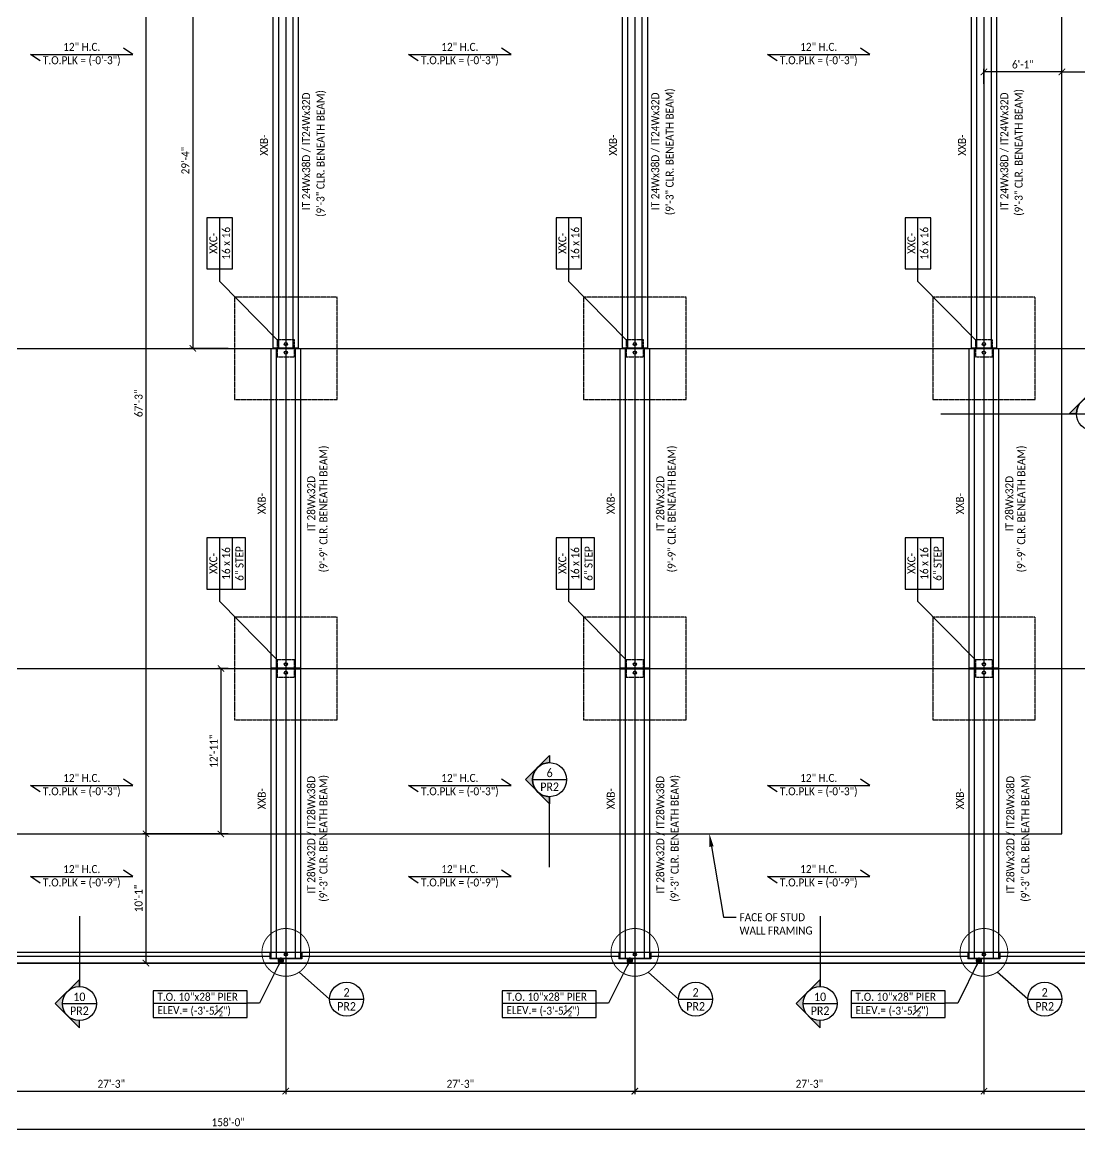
# Model space of a CAD drawing. Header units: inches. Extents: x -4800 to 29350, y 0 to 14051.
# Drawn here: x 2269 to 3260, y 3879 to 4935 of the extents above; entities that cross this region are included whole.
import ezdxf
from ezdxf import colors
from ezdxf.entities.mleader import LeaderData, LeaderLine
from ezdxf.enums import TextEntityAlignment as Align
from ezdxf.math import Vec2, Vec3

# ---------------------------------------------------------------- set-up
doc = ezdxf.new("R2010")
doc.units = ezdxf.units.IN
doc.header["$LTSCALE"] = 0.5
doc.header["$MEASUREMENT"] = 0
for name, pattern in [('CENTER2', [1.125, 0.75, -0.125, 0.125, -0.125]), ('HIDDEN', [0.375, 0.25, -0.125]), ('HIDDEN2', [0.1875, 0.125, -0.0625])]:
    doc.linetypes.add(name, pattern=pattern)
for name, color, linetype in [('PC BM - BEAM CONT.', 1, 'Continuous'), ('PC BM - DETAIL SECION', 1, 'Continuous'), ('PC BM - GROUT TUBE', 11, 'Continuous'), ('PC BM - TAG', 3, 'Continuous'), ('PC COL - COIL ROD', 11, 'Continuous'), ('PC COL - COL HIDDEN', 40, 'HIDDEN2'), ('PC COL - TAG', 3, 'Continuous'), ('PC PLK - 10 in CONT.', 30, 'Continuous'), ('PC PLK - DETAIL SECION', 1, 'Continuous'), ('PC PLK - DIRECTION NOTE', 3, 'Continuous'), ('SHT - CIP WALL', 1, 'Continuous'), ('SHT - DIMENSION ALL', 3, 'Continuous'), ('SHT - FOOTING', 8, 'HIDDEN'), ('SHT - GRID LINE', 8, 'CENTER2'), ('SHT - TAG FOOTING', 3, 'Continuous'), ('TITLE - TEXT', 3, 'Continuous')]:
    doc.layers.add(name, color=color, linetype=linetype)
doc.layers.get('0').freeze()
doc.styles.add('CMC-NARROW', font='calibril.ttf', dxfattribs={"width": 0.9})
doc.dimstyles.new('CMC-NARROW', dxfattribs={"dimscale": 96, "dimtxt": 0.078125, "dimasz": 0.0625, "dimexe": 0.03125, "dimexo": 0.0625, "dimgap": 0.03125, "dimtad": 1, "dimdec": 4, "dimzin": 3, "dimdsep": 46, "dimlunit": 4, "dimtxsty": 'CMC-NARROW', "dimblk": 'ARCHTICK', "dimcen": 0, "dimclrd": 256, "dimclre": 256, "dimclrt": 256, "dimazin": 1, "dimtfac": 0.75, "dimtdec": 4, "dimtofl": 0, "dimtmove": 1, "dimatfit": 0, "dimfxl": 1, "dimtfillclr": 256, "dimfrac": 1, "dimtzin": 0, "dimlwd": -1, "dimlwe": -1, "dimarcsym": 0})

# ---------------------------------------------------------------- blocks, each defined once
blk = doc.blocks.new('_ArchTick')
at = {"color": 0, "linetype": 'ByBlock', "const_width": 0.15}
blk.add_lwpolyline([(-0.5, -0.5), (0.5, 0.5)], dxfattribs=at)
blk = doc.blocks.new('*D278')
at = {"layer": 'Defpoints', "color": 0, "transparency": 16777216}
for p in [(1514, 4054), (3410, 4054), (1514, 3898)]:
    blk.add_point(p, dxfattribs=at)
at = {"layer": 'SHT - DIMENSION ALL', "transparency": 16777216}
for p, q in [((1514, 4048), (1514, 3895)), ((3410, 4048), (3410, 3895)), ((3410, 3898), (1514, 3898))]:
    blk.add_line(p, q, dxfattribs=at)
at = {"layer": 'SHT - DIMENSION ALL', "transparency": 16777216, "xscale": 6, "yscale": 6, "zscale": 6, "rotation": 180}
blk.add_blockref('_ArchTick', (1514, 3898), dxfattribs=at)
at = {"layer": 'SHT - DIMENSION ALL', "transparency": 16777216, "xscale": 6, "yscale": 6, "zscale": 6}
blk.add_blockref('_ArchTick', (3410, 3898), dxfattribs=at)
at = {"layer": 'SHT - DIMENSION ALL', "transparency": 16777216, "insert": (2462, 3904.8), "char_height": 7.5, "attachment_point": 5, "style": 'CMC-NARROW'}
blk.add_mtext('158\'-0"', dxfattribs=at)
blk = doc.blocks.new('*D301')
at = {"layer": 'Defpoints', "color": 0, "transparency": 16777216}
for p in [(2189, 3946), (2516, 3946), (2516, 3934)]:
    blk.add_point(p, dxfattribs=at)
at = {"layer": 'SHT - DIMENSION ALL', "transparency": 16777216}
for p, q in [((2189, 3940), (2189, 3931)), ((2516, 3940), (2516, 3931)), ((2189, 3934), (2516, 3934))]:
    blk.add_line(p, q, dxfattribs=at)
at = {"layer": 'SHT - DIMENSION ALL', "transparency": 16777216, "xscale": 6, "yscale": 6, "zscale": 6, "rotation": 180}
blk.add_blockref('_ArchTick', (2189, 3934), dxfattribs=at)
at = {"layer": 'SHT - DIMENSION ALL', "transparency": 16777216, "xscale": 6, "yscale": 6, "zscale": 6}
blk.add_blockref('_ArchTick', (2516, 3934), dxfattribs=at)
at = {"layer": 'SHT - DIMENSION ALL', "transparency": 16777216, "insert": (2352.5, 3940.8), "char_height": 7.5, "attachment_point": 5, "style": 'CMC-NARROW'}
blk.add_mtext('27\'-3"', dxfattribs=at)
blk = doc.blocks.new('*D302')
at = {"layer": 'Defpoints', "color": 0, "transparency": 16777216}
for p in [(2516, 3946), (2843, 3946), (2843, 3934)]:
    blk.add_point(p, dxfattribs=at)
at = {"layer": 'SHT - DIMENSION ALL', "transparency": 16777216}
for p, q in [((2516, 3940), (2516, 3931)), ((2843, 3940), (2843, 3931)), ((2516, 3934), (2843, 3934))]:
    blk.add_line(p, q, dxfattribs=at)
at = {"layer": 'SHT - DIMENSION ALL', "transparency": 16777216, "xscale": 6, "yscale": 6, "zscale": 6, "rotation": 180}
blk.add_blockref('_ArchTick', (2516, 3934), dxfattribs=at)
at = {"layer": 'SHT - DIMENSION ALL', "transparency": 16777216, "xscale": 6, "yscale": 6, "zscale": 6}
blk.add_blockref('_ArchTick', (2843, 3934), dxfattribs=at)
at = {"layer": 'SHT - DIMENSION ALL', "transparency": 16777216, "insert": (2679.5, 3940.8), "char_height": 7.5, "attachment_point": 5, "style": 'CMC-NARROW'}
blk.add_mtext('27\'-3"', dxfattribs=at)
blk = doc.blocks.new('*D303')
at = {"layer": 'Defpoints', "color": 0, "transparency": 16777216}
for p in [(2843, 3946), (3170, 3946), (3170, 3934)]:
    blk.add_point(p, dxfattribs=at)
at = {"layer": 'SHT - DIMENSION ALL', "transparency": 16777216}
for p, q in [((2843, 3940), (2843, 3931)), ((3170, 3940), (3170, 3931)), ((2843, 3934), (3170, 3934))]:
    blk.add_line(p, q, dxfattribs=at)
at = {"layer": 'SHT - DIMENSION ALL', "transparency": 16777216, "xscale": 6, "yscale": 6, "zscale": 6, "rotation": 180}
blk.add_blockref('_ArchTick', (2843, 3934), dxfattribs=at)
at = {"layer": 'SHT - DIMENSION ALL', "transparency": 16777216, "xscale": 6, "yscale": 6, "zscale": 6}
blk.add_blockref('_ArchTick', (3170, 3934), dxfattribs=at)
at = {"layer": 'SHT - DIMENSION ALL', "transparency": 16777216, "insert": (3006.5, 3940.8), "char_height": 7.5, "attachment_point": 5, "style": 'CMC-NARROW'}
blk.add_mtext('27\'-3"', dxfattribs=at)
blk = doc.blocks.new('*D304')
at = {"layer": 'Defpoints', "color": 0, "transparency": 16777216}
for p in [(3410, 4054), (3170, 3946), (3410, 3934)]:
    blk.add_point(p, dxfattribs=at)
at = {"layer": 'SHT - DIMENSION ALL', "transparency": 16777216}
for p, q in [((3410, 4048), (3410, 3931)), ((3170, 3940), (3170, 3931)), ((3170, 3934), (3410, 3934))]:
    blk.add_line(p, q, dxfattribs=at)
at = {"layer": 'SHT - DIMENSION ALL', "transparency": 16777216, "xscale": 6, "yscale": 6, "zscale": 6, "rotation": 180}
blk.add_blockref('_ArchTick', (3170, 3934), dxfattribs=at)
at = {"layer": 'SHT - DIMENSION ALL', "transparency": 16777216, "xscale": 6, "yscale": 6, "zscale": 6}
blk.add_blockref('_ArchTick', (3410, 3934), dxfattribs=at)
at = {"layer": 'SHT - DIMENSION ALL', "transparency": 16777216, "insert": (3290, 3940.8), "char_height": 7.5, "attachment_point": 5, "style": 'CMC-NARROW'}
blk.add_mtext('20\'-0"', dxfattribs=at)
blk = doc.blocks.new('*D308')
at = {"layer": 'Defpoints', "color": 0, "transparency": 16777216}
for p in [(3410, 4889.1), (3243, 4871.8), (3410, 4871.8)]:
    blk.add_point(p, dxfattribs=at)
at = {"layer": 'PC PLK - 10 in CONT.', "transparency": 16777216}
for p, q in [((3243, 4877.8), (3243, 4892.1)), ((3410, 4877.8), (3410, 4892.1)), ((3243, 4889.1), (3410, 4889.1))]:
    blk.add_line(p, q, dxfattribs=at)
at = {"layer": 'PC PLK - 10 in CONT.', "transparency": 16777216, "xscale": 6, "yscale": 6, "zscale": 6, "rotation": 180}
blk.add_blockref('_ArchTick', (3243, 4889.1), dxfattribs=at)
at = {"layer": 'PC PLK - 10 in CONT.', "transparency": 16777216, "xscale": 6, "yscale": 6, "zscale": 6}
blk.add_blockref('_ArchTick', (3410, 4889.1), dxfattribs=at)
at = {"layer": 'PC PLK - 10 in CONT.', "transparency": 16777216, "insert": (3326.5, 4896), "char_height": 7.5, "attachment_point": 5, "style": 'CMC-NARROW'}
blk.add_mtext('13\'-11"', dxfattribs=at)
blk = doc.blocks.new('*D309')
at = {"layer": 'Defpoints', "color": 0, "transparency": 16777216}
for p in [(3170, 4889.1), (3170, 4871.8), (3243, 4871.8)]:
    blk.add_point(p, dxfattribs=at)
at = {"layer": 'PC PLK - 10 in CONT.', "transparency": 16777216}
for p, q in [((3170, 4877.8), (3170, 4892.1)), ((3243, 4877.8), (3243, 4892.1)), ((3243, 4889.1), (3170, 4889.1))]:
    blk.add_line(p, q, dxfattribs=at)
at = {"layer": 'PC PLK - 10 in CONT.', "transparency": 16777216, "xscale": 6, "yscale": 6, "zscale": 6, "rotation": 180}
blk.add_blockref('_ArchTick', (3170, 4889.1), dxfattribs=at)
at = {"layer": 'PC PLK - 10 in CONT.', "transparency": 16777216, "xscale": 6, "yscale": 6, "zscale": 6}
blk.add_blockref('_ArchTick', (3243, 4889.1), dxfattribs=at)
at = {"layer": 'PC PLK - 10 in CONT.', "transparency": 16777216, "insert": (3206.5, 4896), "char_height": 7.5, "attachment_point": 5, "style": 'CMC-NARROW'}
blk.add_mtext('6\'-1"', dxfattribs=at)
blk = doc.blocks.new('*D312')
at = {"layer": 'Defpoints', "color": 0, "transparency": 16777216}
for p in [(2468, 4982), (2385, 4175), (2459.9, 4175)]:
    blk.add_point(p, dxfattribs=at)
at = {"layer": 'PC PLK - 10 in CONT.', "transparency": 16777216}
for p, q in [((2462, 4982), (2382, 4982)), ((2385, 4982), (2385, 4175)), ((2453.9, 4175), (2382, 4175))]:
    blk.add_line(p, q, dxfattribs=at)
at = {"layer": 'PC PLK - 10 in CONT.', "transparency": 16777216, "xscale": 6, "yscale": 6, "zscale": 6}
for p, rotation in [((2385, 4982), 90), ((2385, 4175), 270)]:
    blk.add_blockref('_ArchTick', p, dxfattribs=dict(at, rotation=rotation))
at = {"layer": 'PC PLK - 10 in CONT.', "transparency": 16777216, "insert": (2378.1, 4578.5), "char_height": 7.5, "attachment_point": 5, "rotation": 90, "style": 'CMC-NARROW'}
blk.add_mtext('67\'-3"', dxfattribs=at)
blk = doc.blocks.new('*D313')
at = {"layer": 'Defpoints', "color": 0, "transparency": 16777216}
for p in [(2459.9, 4175), (2385, 4054), (2458.9, 4054)]:
    blk.add_point(p, dxfattribs=at)
at = {"layer": 'PC PLK - 10 in CONT.', "transparency": 16777216}
for p, q in [((2453.9, 4175), (2382, 4175)), ((2385, 4175), (2385, 4054)), ((2452.9, 4054), (2382, 4054))]:
    blk.add_line(p, q, dxfattribs=at)
at = {"layer": 'PC PLK - 10 in CONT.', "transparency": 16777216, "xscale": 6, "yscale": 6, "zscale": 6}
for p, rotation in [((2385, 4175), 90), ((2385, 4054), 270)]:
    blk.add_blockref('_ArchTick', p, dxfattribs=dict(at, rotation=rotation))
at = {"layer": 'PC PLK - 10 in CONT.', "transparency": 16777216, "insert": (2378.1, 4114.5), "char_height": 7.5, "attachment_point": 5, "rotation": 90, "style": 'CMC-NARROW'}
blk.add_mtext('10\'-1"', dxfattribs=at)
blk = doc.blocks.new('*D314')
at = {"layer": 'Defpoints', "color": 0, "transparency": 16777216}
for p in [(2468, 4330), (2455.2, 4175), (2468, 4175)]:
    blk.add_point(p, dxfattribs=at)
at = {"layer": 'PC PLK - 10 in CONT.', "transparency": 16777216}
for p, q in [((2462, 4330), (2452.2, 4330)), ((2455.2, 4330), (2455.2, 4175)), ((2462, 4175), (2452.2, 4175))]:
    blk.add_line(p, q, dxfattribs=at)
at = {"layer": 'PC PLK - 10 in CONT.', "transparency": 16777216, "xscale": 6, "yscale": 6, "zscale": 6}
for p, rotation in [((2455.2, 4330), 90), ((2455.2, 4175), 270)]:
    blk.add_blockref('_ArchTick', p, dxfattribs=dict(at, rotation=rotation))
at = {"layer": 'PC PLK - 10 in CONT.', "transparency": 16777216, "insert": (2448.4, 4252.5), "char_height": 7.5, "attachment_point": 5, "rotation": 90, "style": 'CMC-NARROW'}
blk.add_mtext('12\'-11"', dxfattribs=at)
blk = doc.blocks.new('*D318')
at = {"layer": 'Defpoints', "color": 0, "transparency": 16777216}
for p in [(2468, 4982), (2428.8, 4630), (2468, 4630)]:
    blk.add_point(p, dxfattribs=at)
at = {"layer": 'PC PLK - 10 in CONT.', "transparency": 16777216}
for p, q in [((2462, 4982), (2425.8, 4982)), ((2428.8, 4982), (2428.8, 4630)), ((2462, 4630), (2425.8, 4630))]:
    blk.add_line(p, q, dxfattribs=at)
at = {"layer": 'PC PLK - 10 in CONT.', "transparency": 16777216, "xscale": 6, "yscale": 6, "zscale": 6}
for p, rotation in [((2428.8, 4982), 90), ((2428.8, 4630), 270)]:
    blk.add_blockref('_ArchTick', p, dxfattribs=dict(at, rotation=rotation))
at = {"layer": 'PC PLK - 10 in CONT.', "transparency": 16777216, "insert": (2421.9, 4806), "char_height": 7.5, "attachment_point": 5, "rotation": 90, "style": 'CMC-NARROW'}
blk.add_mtext('29\'-4"', dxfattribs=at)
blk = doc.blocks.new('_Integral')
at = {"color": 0, "linetype": 'ByBlock', "lineweight": -2}
for centre, start, end in [((0.445, -0.091), 102, 168), ((-0.445, 0.091), 282, 348)]:
    blk.add_arc(centre, 0.454, start, end, dxfattribs=at)
blk = doc.blocks.new('*U459')
at = {"linetype": 'HIDDEN2', "const_width": 0.00938}
blk.add_lwpolyline([(0, 0.233, 1), (0, -0.233, 1)], format="xyb", close=True, dxfattribs=at)
blk.add_lwpolyline([(0.427, -0.457), (0.129, -0.194)])
at = {"linetype": 'Continuous'}
blk.add_lwpolyline([(0.427, -0.457), (0.759, -0.457)], dxfattribs=at)
blk.add_circle((0.593, -0.457), 0.166)
at = {"layer": 'Defpoints'}
blk.add_point((0, 0), dxfattribs=at)
at = {"style": 'CMC-NARROW', "width": 0.9}
blk.add_attdef('REF-DET', text='', height=0.083, dxfattribs=at).set_placement((0.593, -0.457), align=Align.BOTTOM_CENTER)
for tag, p in [('NOTE1', (0.843, -0.457)), ('NOTE2', (0.843, -0.604))]:
    blk.add_attdef(tag, text='', height=0.083, dxfattribs=at).set_placement(p, align=Align.BOTTOM_LEFT)
blk.add_attdef('REF-SHT', text='', height=0.083, dxfattribs=at).set_placement((0.593, -0.485), align=Align.TOP_CENTER)
blk = doc.blocks.new('*U490')
h = blk.add_hatch(color=256)
edge = h.paths.add_edge_path()
edge.add_line((-0.166, 0), (-0.235, 0))
edge.add_line((-0.235, 0), (0, 0.235))
edge.add_line((0, 0.235), (0.235, 0))
edge.add_line((0.235, 0), (0.166, 0))
edge.add_arc((0, 0), 0.166, 720, 900)
blk.add_lwpolyline([(-0.166, 0), (-0.235, 0), (0, 0.235), (0.235, 0), (0.166, 0, 1)], format="xyb", close=True)
at = {"linetype": 'Continuous'}
for points in [[(-1.488, 0), (-0.166, 0)], [(-0.166, 0), (0.166, 0)]]:
    blk.add_lwpolyline(points, dxfattribs=at)
blk.add_circle((0, 0), 0.166)
at = {"style": 'CMC-NARROW', "width": 0.9}
blk.add_attdef('REF-DET', text='', height=0.083, dxfattribs=at).set_placement((0, 0), align=Align.BOTTOM_CENTER)
for tag, p in [('NOTE1', (0.321, 0)), ('NOTE2', (0.321, -0.147))]:
    blk.add_attdef(tag, text='', height=0.083, dxfattribs=at).set_placement(p, align=Align.BOTTOM_LEFT)
blk.add_attdef('REF-SHT', text='', height=0.083, dxfattribs=at).set_placement((0, -0.028), align=Align.TOP_CENTER)
blk = doc.blocks.new('*U501')
h = blk.add_hatch(color=256)
edge = h.paths.add_edge_path()
edge.add_line((0, -0.166), (0, -0.235))
edge.add_line((0, -0.235), (-0.235, 0))
edge.add_line((-0.235, 0), (0, 0.235))
edge.add_line((0, 0.235), (0, 0.166))
edge.add_arc((0, 0), 0.166, 810, 990)
blk.add_lwpolyline([(0, -0.166), (0, -0.235), (-0.235, 0), (0, 0.235), (0, 0.166, 1)], format="xyb", close=True)
at = {"linetype": 'Continuous'}
for points in [[(-0.166, 0), (0.166, 0)], [(0, -0.854), (0, -0.166)]]:
    blk.add_lwpolyline(points, dxfattribs=at)
blk.add_circle((0, 0), 0.166)
at = {"style": 'CMC-NARROW', "width": 0.9}
blk.add_attdef('REF-DET', text='', height=0.083, dxfattribs=at).set_placement((0, 0), align=Align.BOTTOM_CENTER)
for tag, p in [('NOTE1', (0.321, 0)), ('NOTE2', (0.321, -0.147))]:
    blk.add_attdef(tag, text='', height=0.083, dxfattribs=at).set_placement(p, align=Align.BOTTOM_LEFT)
blk.add_attdef('REF-SHT', text='', height=0.083, dxfattribs=at).set_placement((0, -0.028), align=Align.TOP_CENTER)
blk = doc.blocks.new('*U521')
h = blk.add_hatch(color=256)
edge = h.paths.add_edge_path()
edge.add_line((0, 0.166), (0, 0.235))
edge.add_line((0, 0.235), (-0.235, 0))
edge.add_line((-0.235, 0), (0, -0.235))
edge.add_line((0, -0.235), (0, -0.166))
edge.add_arc((0, 0), 0.166, -990, -810, ccw=False)
at = {"linetype": 'Continuous'}
for points in [[(0, 0.854), (0, 0.166)], [(-0.166, 0), (0.166, 0)]]:
    blk.add_lwpolyline(points, dxfattribs=at)
blk.add_lwpolyline([(0, 0.166), (0, 0.235), (-0.235, 0), (0, -0.235), (0, -0.166, -1)], format="xyb", close=True)
blk.add_circle((0, 0), 0.166)
at = {"style": 'CMC-NARROW', "width": 0.9}
blk.add_attdef('REF-DET', text='', height=0.083, dxfattribs=at).set_placement((0, 0), align=Align.BOTTOM_CENTER)
for tag, p in [('NOTE1', (0.321, 0)), ('NOTE2', (0.321, -0.147))]:
    blk.add_attdef(tag, text='', height=0.083, dxfattribs=at).set_placement(p, align=Align.BOTTOM_LEFT)
blk.add_attdef('REF-SHT', text='', height=0.083, dxfattribs=at).set_placement((0, -0.028), align=Align.TOP_CENTER)

msp = doc.modelspace()

# ---------------------------------------------------------------- linework, layer by layer
at = {"layer": 'PC BM - BEAM CONT.'}
for points in [[(2528, 4630.5), (2528, 5001.5), (2504, 5001.5), (2504, 4630.5)], [(2523, 4630.5), (2523, 5001.5), (2509, 5001.5), (2509, 4630.5)], [(2855, 4630.5), (2855, 5001.5), (2831, 5001.5), (2831, 4630.5)], [(2850, 4630.5), (2850, 5001.5), (2836, 5001.5), (2836, 4630.5)], [(3182, 4630.5), (3182, 5001.5), (3158, 5001.5), (3158, 4630.5)], [(3177, 4630.5), (3177, 5001.5), (3163, 5001.5), (3163, 4630.5)], [(2530, 4330.5), (2530, 4629.5), (2502, 4629.5), (2502, 4330.5)], [(2525, 4330.5), (2525, 4629.5), (2507, 4629.5), (2507, 4330.5)], [(2857, 4330.5), (2857, 4629.5), (2829, 4629.5), (2829, 4330.5)], [(2852, 4330.5), (2852, 4629.5), (2834, 4629.5), (2834, 4330.5)], [(3184, 4330.5), (3184, 4629.5), (3156, 4629.5), (3156, 4330.5)], [(3179, 4330.5), (3179, 4629.5), (3161, 4629.5), (3161, 4330.5)], [(2530, 4058.5), (2530, 4329.5), (2502, 4329.5), (2502, 4058.5)], [(2525, 4058.5), (2525, 4329.5), (2507, 4329.5), (2507, 4058.5)], [(2857, 4058.5), (2857, 4329.5), (2829, 4329.5), (2829, 4058.5)], [(2852, 4058.5), (2852, 4329.5), (2834, 4329.5), (2834, 4058.5)], [(3184, 4058.5), (3184, 4329.5), (3156, 4329.5), (3156, 4058.5)], [(3179, 4058.5), (3179, 4329.5), (3161, 4329.5), (3161, 4058.5)]]:
    msp.add_lwpolyline(points, close=True, dxfattribs=at)
at = {"layer": 'PC BM - GROUT TUBE'}
for centre in [(2516, 4634), (2516, 4626), (2843, 4634), (2843, 4626), (3170, 4634), (3170, 4626), (2516, 4334), (2843, 4334), (3170, 4334), (2516, 4326), (2843, 4326), (3170, 4326), (2516, 4062), (2843, 4062), (3170, 4062)]:
    msp.add_circle(centre, 1.5, dxfattribs=at)
at = {"layer": 'PC COL - COIL ROD', "const_width": 0.375}
for points in [[(2516, 4634.1875, -1), (2516, 4633.8125, -1)], [(2516, 4625.8125, 1), (2516, 4626.1875, 1)], [(2843, 4634.1875, -1), (2843, 4633.8125, -1)], [(2843, 4625.8125, 1), (2843, 4626.1875, 1)], [(3170, 4634.1875, -1), (3170, 4633.8125, -1)], [(3170, 4625.8125, 1), (3170, 4626.1875, 1)], [(2516, 4334.1875, -1), (2516, 4333.8125, -1)], [(2843, 4334.1875, -1), (2843, 4333.8125, -1)], [(3170, 4334.1875, -1), (3170, 4333.8125, -1)], [(2516, 4325.8125, 1), (2516, 4326.1875, 1)], [(2843, 4325.8125, 1), (2843, 4326.1875, 1)], [(3170, 4325.8125, 1), (3170, 4326.1875, 1)], [(2516, 4062.1875, -1), (2516, 4061.8125, -1)], [(2843, 4062.1875, -1), (2843, 4061.8125, -1)], [(3170, 4062.1875, -1), (3170, 4061.8125, -1)]]:
    msp.add_lwpolyline(points, format="xyb", close=True, dxfattribs=at)
at = {"layer": 'PC COL - COL HIDDEN'}
for points in [[(2508, 4622), (2524, 4622), (2524, 4638), (2508, 4638)], [(2835, 4622), (2851, 4622), (2851, 4638), (2835, 4638)], [(3162, 4622), (3178, 4622), (3178, 4638), (3162, 4638)], [(2508, 4322), (2524, 4322), (2524, 4338), (2508, 4338)], [(2835, 4322), (2851, 4322), (2851, 4338), (2835, 4338)], [(3162, 4322), (3178, 4322), (3178, 4338), (3162, 4338)]]:
    msp.add_lwpolyline(points, close=True, dxfattribs=at)
at = {"layer": 'PC COL - TAG'}
for p, q in [((2454.13154, 4704.42368), (2454.13154, 4752.42368)), ((2466.13154, 4704.42368), (2466.13154, 4752.42368)), ((2781.13154, 4704.42368), (2781.13154, 4752.42368)), ((2793.13154, 4704.42368), (2793.13154, 4752.42368)), ((3108.13154, 4704.42368), (3108.13154, 4752.42368)), ((3120.13154, 4704.42368), (3120.13154, 4752.42368)), ((2454.13154, 4404.42368), (2454.13154, 4452.42368)), ((2466.13154, 4404.42368), (2466.13154, 4452.42368)), ((2781.13154, 4404.42368), (2781.13154, 4452.42368)), ((2793.13154, 4404.42368), (2793.13154, 4452.42368)), ((3108.13154, 4404.42368), (3108.13154, 4452.42368)), ((3120.13154, 4404.42368), (3120.13154, 4452.42368))]:
    msp.add_line(p, q, dxfattribs=at)
for points in [[(2442.13154, 4704.42368), (2466.13154, 4704.42368), (2466.13154, 4752.42368), (2442.13154, 4752.42368)], [(2769.13154, 4704.42368), (2793.13154, 4704.42368), (2793.13154, 4752.42368), (2769.13154, 4752.42368)], [(3096.13154, 4704.42368), (3120.13154, 4704.42368), (3120.13154, 4752.42368), (3096.13154, 4752.42368)], [(2442.13154, 4404.42368), (2478.13154, 4404.42368), (2478.13154, 4452.42368), (2442.13154, 4452.42368)], [(2769.13154, 4404.42368), (2805.13154, 4404.42368), (2805.13154, 4452.42368), (2769.13154, 4452.42368)], [(3096.13154, 4404.42368), (3132.13154, 4404.42368), (3132.13154, 4452.42368), (3096.13154, 4452.42368)]]:
    msp.add_lwpolyline(points, close=True, dxfattribs=at)
at = {"layer": 'PC PLK - 10 in CONT.'}
msp.add_lwpolyline([(1524, 4175), (3243, 4175), (3243, 4982), (1940, 4982), (1940, 5443), (3243, 5443), (3243, 6240)], dxfattribs=at)
at = {"layer": 'PC PLK - DIRECTION NOTE'}
for points in [[(2285.82865, 4899.44805), (2276.82865, 4905.44805), (2372.82865, 4905.44805), (2363.82865, 4911.44805)], [(2640.03424, 4899.44805), (2631.03424, 4905.44805), (2727.03424, 4905.44805), (2718.03424, 4911.44805)], [(2976.23119, 4899.44805), (2967.23119, 4905.44805), (3063.23119, 4905.44805), (3054.23119, 4911.44805)], [(2285.82865, 4214.42721), (2276.82865, 4220.42721), (2372.82865, 4220.42721), (2363.82865, 4226.42721)], [(2640.03424, 4214.42721), (2631.03424, 4220.42721), (2727.03424, 4220.42721), (2718.03424, 4226.42721)], [(2976.23119, 4214.42721), (2967.23119, 4220.42721), (3063.23119, 4220.42721), (3054.23119, 4226.42721)], [(2285.82865, 4128.99145), (2276.82865, 4134.99145), (2372.82865, 4134.99145), (2363.82865, 4140.99145)], [(2640.03424, 4128.99145), (2631.03424, 4134.99145), (2727.03424, 4134.99145), (2718.03424, 4140.99145)], [(2976.23119, 4128.99145), (2967.23119, 4134.99145), (3063.23119, 4134.99145), (3054.23119, 4140.99145)]]:
    msp.add_lwpolyline(points, dxfattribs=at)
at = {"layer": 'SHT - CIP WALL'}
for points in [[(1514, 6250), (3410, 6250), (3410, 4054), (1514, 4054)], [(1524, 6240), (3400, 6240), (3400, 4064), (1524, 4064)]]:
    msp.add_lwpolyline(points, close=True, dxfattribs=at)
for points in [[(3183, 6244), (3404, 6244), (3404, 4060), (3185, 4060)], [(2501, 4060), (2204, 4060)], [(2828, 4060), (2531, 4060)], [(3155, 4060), (2858, 4060)]]:
    msp.add_lwpolyline(points, dxfattribs=at)
at = {"layer": 'SHT - FOOTING'}
for points in [[(2468, 4582), (2564, 4582), (2564, 4678), (2468, 4678)], [(2795, 4582), (2891, 4582), (2891, 4678), (2795, 4678)], [(3122, 4582), (3218, 4582), (3218, 4678), (3122, 4678)], [(2468, 4282), (2564, 4282), (2564, 4378), (2468, 4378)], [(2795, 4282), (2891, 4282), (2891, 4378), (2795, 4378)], [(3122, 4282), (3218, 4282), (3218, 4378), (3122, 4378)]]:
    msp.add_lwpolyline(points, close=True, dxfattribs=at)
at = {"layer": 'SHT - GRID LINE'}
for p, q in [((2516, 6466), (2516, 3931)), ((2843, 6466), (2843, 3931)), ((3170, 6466), (3170, 3931)), ((1296, 4630), (3557, 4630)), ((1296, 4330), (3557, 4330)), ((1296, 4054), (3434, 4054))]:
    msp.add_line(p, q, dxfattribs=at)
at = {"layer": 'SHT - TAG FOOTING'}
for p, q in [((2391.76193, 4016.46624), (2479.76193, 4016.46624)), ((2718.76193, 4016.46624), (2806.76193, 4016.46624)), ((3045.76193, 4016.46624), (3133.76193, 4016.46624))]:
    msp.add_line(p, q, dxfattribs=at)
for points in [[(2391.76193, 4028.1329), (2391.76193, 4003.1329), (2479.76193, 4003.1329), (2479.76193, 4028.1329)], [(2718.76193, 4028.1329), (2718.76193, 4003.1329), (2806.76193, 4003.1329), (2806.76193, 4028.1329)], [(3045.76193, 4028.1329), (3045.76193, 4003.1329), (3133.76193, 4003.1329), (3133.76193, 4028.1329)]]:
    msp.add_lwpolyline(points, close=True, dxfattribs=at)

# ---------------------------------------------------------------- texts
at = {"layer": 'PC BM - TAG', "char_height": 7.5, "attachment_point": 2, "rotation": 90, "style": 'CMC-NARROW'}
for s, insert in [('IT 24Wx38D / IT24Wx32D', (2531.31346, 4814.66328)), ('IT 24Wx38D / IT24Wx32D', (2858.31346, 4814.66328)), ('IT 24Wx38D / IT24Wx32D', (3185.31346, 4814.66328)), ('XXB-', (2491.70775, 4820.51032)), ('XXB-', (2818.70775, 4820.51032)), ('XXB-', (3145.70775, 4820.51032)), ('IT 28Wx32D', (2536.04146, 4484.51032)), ('IT 28Wx32D', (2863.04146, 4484.51032)), ('IT 28Wx32D', (3190.04146, 4484.51032)), ('XXB-', (2489.70775, 4484.51032)), ('XXB-', (2816.70775, 4484.51032)), ('XXB-', (3143.70775, 4484.51032)), ('IT 28Wx32D / IT28Wx38D', (2536.04146, 4174.18432)), ('IT 28Wx32D / IT28Wx38D', (2863.04146, 4174.18432)), ('IT 28Wx32D / IT28Wx38D', (3191.02957, 4174.18432)), ('XXB-', (2489.70775, 4207.99625)), ('XXB-', (2816.70775, 4207.99625)), ('XXB-', (3143.70775, 4207.99625))]:
    msp.add_mtext(s, dxfattribs=dict(at, insert=insert))
at = {"layer": 'PC COL - TAG', "char_height": 7.5, "attachment_point": 5, "rotation": 90, "style": 'CMC-NARROW'}
for s, insert in [('16 x 16', (2460.13154, 4728.42368)), ('16 x 16', (2787.13154, 4728.42368)), ('16 x 16', (3114.13154, 4728.42368)), ('XXC-', (2448.13154, 4728.42368)), ('XXC-', (2775.13154, 4728.42368)), ('XXC-', (3102.13154, 4728.42368)), ('XXC-', (2448.13154, 4428.42368)), ('16 x 16', (2460.13154, 4428.42368)), ('6" STEP', (2472.64059, 4428.42368)), ('XXC-', (2775.13154, 4428.42368)), ('16 x 16', (2787.13154, 4428.42368)), ('6" STEP', (2799.64059, 4428.42368)), ('XXC-', (3102.13154, 4428.42368)), ('16 x 16', (3114.13154, 4428.42368)), ('6" STEP', (3126.64059, 4428.42368))]:
    msp.add_mtext(s, dxfattribs=dict(at, insert=insert))
at = {"layer": 'PC PLK - DIRECTION NOTE', "char_height": 7.5, "attachment_point": 5, "style": 'CMC-NARROW'}
for s, insert in [('12" H.C.\\PT.O.PLK = (-0\'-3")', (2324.82865, 4905.44805)), ('12" H.C.\\PT.O.PLK = (-0\'-3")', (2679.03424, 4905.44805)), ('12" H.C.\\PT.O.PLK = (-0\'-3")', (3015.23119, 4905.44805)), ('12" H.C.\\PT.O.PLK = (-0\'-3")', (2324.82865, 4220.42721)), ('12" H.C.\\PT.O.PLK = (-0\'-3")', (2679.03424, 4220.42721)), ('12" H.C.\\PT.O.PLK = (-0\'-3")', (3015.23119, 4220.42721)), ('12" H.C.\\PT.O.PLK = (-0\'-9")', (2324.82865, 4134.99145)), ('12" H.C.\\PT.O.PLK = (-0\'-9")', (2679.03424, 4134.99145)), ('12" H.C.\\PT.O.PLK = (-0\'-9")', (3015.23119, 4134.99145))]:
    msp.add_mtext(s, dxfattribs=dict(at, insert=insert))
at = {"layer": 'SHT - TAG FOOTING', "char_height": 7.5, "attachment_point": 1, "style": 'CMC-NARROW'}
for s, insert in [('T.O. {\\C6;10"x28"} PIER', (2395.69213, 4026.12053)), ('T.O. {\\C6;10"x28"} PIER', (2722.69213, 4026.12053)), ('T.O. {\\C6;10"x28"} PIER', (3049.69213, 4026.12053)), ('ELEV.= ', (2395.69213, 4013.62053)), ('ELEV.= ', (2722.69213, 4013.62053)), ('ELEV.= ', (3049.69213, 4013.62053))]:
    msp.add_mtext(s, dxfattribs=dict(at, insert=insert))

# ---------------------------------------------------------------- dimensions: what is measured, and where the dimension line sits
at = {"layer": 'PC PLK - 10 in CONT.'}
for base, p1, p2, picture, middle in [((2384.95641, 4175), (2468, 4982), (2459.92165, 4175), '*D312', (2378.12564, 4578.5)), ((2428.77758, 4630), (2468, 4982), (2468, 4630), '*D318', (2421.94681, 4806)), ((2455.16578, 4175), (2468, 4330), (2468, 4175), '*D314', (2448.38405, 4252.5)), ((2384.95641, 4054), (2459.92165, 4175), (2458.86265, 4054), '*D313', (2378.12564, 4114.5))]:
    dim = msp.add_linear_dim(base=base, p1=p1, p2=p2, angle=90, dimstyle='CMC-NARROW', dxfattribs=at)
    dim.commit()
    dim.dimension.update_dxf_attribs({"geometry": picture, "text_midpoint": middle})
for base, p2, picture, middle in [((3170, 4889.1381), (3170, 4871.76292), '*D309', (3206.5, 4895.9631)), ((3410, 4889.1381), (3410, 4871.76292), '*D308', (3326.5, 4895.96887))]:
    dim = msp.add_linear_dim(base=base, p1=(3243, 4871.76292), p2=p2, dimstyle='CMC-NARROW', dxfattribs=at)
    dim.commit()
    dim.dimension.update_dxf_attribs({"geometry": picture, "text_midpoint": middle})
at = {"layer": 'SHT - DIMENSION ALL'}
dim = msp.add_linear_dim(base=(1514, 3898), p1=(3410, 4054), p2=(1514, 4054), dimstyle='CMC-NARROW', dxfattribs=at)
dim.commit()
dim.dimension.update_dxf_attribs({"geometry": '*D278', "text_midpoint": (2462, 3898), "dimtype": 160})
for base, p1, p2, picture, middle in [((3410, 3934), (3170, 3946), (3410, 4054), '*D304', (3290, 3940.83077)), ((2516, 3934), (2189, 3946), (2516, 3946), '*D301', (2352.5, 3940.83077)), ((2843, 3934), (2516, 3946), (2843, 3946), '*D302', (2679.5, 3940.83077)), ((3170, 3934), (2843, 3946), (3170, 3946), '*D303', (3006.5, 3940.83077))]:
    dim = msp.add_linear_dim(base=base, p1=p1, p2=p2, dimstyle='CMC-NARROW', dxfattribs=at)
    dim.commit()
    dim.dimension.update_dxf_attribs({"geometry": picture, "text_midpoint": middle})

# ---------------------------------------------------------------- leaders
at = {"layer": 'PC COL - TAG'}
for points in [[(2508, 4638), (2454.13154, 4692.75198), (2454.13154, 4704.42368)], [(2835, 4638), (2781.13154, 4692.75198), (2781.13154, 4704.42368)], [(3162, 4638), (3108.13154, 4692.75198), (3108.13154, 4704.42368)], [(2508, 4338), (2454.13154, 4392.75198), (2454.13154, 4404.42368)], [(2835, 4338), (2781.13154, 4392.75198), (2781.13154, 4404.42368)], [(3162, 4338), (3108.13154, 4392.75198), (3108.13154, 4404.42368)]]:
    msp.add_leader(points, dimstyle='CMC-NARROW', override={"dimgap": 0.03125, "dimtad": 0, "dimldrblk": 'None'}, dxfattribs=at)
at = {"layer": 'PC PLK - 10 in CONT.'}
ml = msp.add_multileader_mtext('Standard', dxfattribs=at)
ml.set_content('FACE OF STUD \\PWALL FRAMING', color=256, style='CMC-NARROW')
ml.set_leader_properties()
ml.build(insert=Vec2(0, 0))
ml.multileader.update_dxf_attribs({"dogleg_length": 0.125, "arrow_head_size": 12, "scale": 96})
ctx = ml.context
ctx.base_point, ctx.scale, ctx.char_height, ctx.arrow_head_size, ctx.landing_gap_size, ctx.plane_origin = Vec3(2938.03255, 4096.9469), 96, 7.5, 12, 3, Vec3(3088.03333, 3767.63645)
notes = []
notes.append((ctx, [(1, (1, 1, 0), (2926.03255, 4096.9469), (1, 0), 12, [(0, [(2912.84625, 4175)], 0, [])])]))
ctx.mtext.insert, ctx.mtext.flow_direction = Vec3(2941.03255, 4100.74017), 5
at = {"layer": 'SHT - TAG FOOTING'}
for points in [[(2511.32099, 4056.29984), (2491.43363, 4016.46624), (2479.76193, 4016.46624)], [(2838.32099, 4056.29984), (2818.43363, 4016.46624), (2806.76193, 4016.46624)], [(3165.32099, 4056.29984), (3145.43363, 4016.46624), (3133.76193, 4016.46624)]]:
    msp.add_leader(points, dimstyle='CMC-NARROW', override={"dimgap": 0.03125, "dimtad": 0, "dimldrblk": 'Dot'}, dxfattribs=at)
for ctx, leaders in notes:
    for number, flags, end, landing, length, lines in leaders:
        leader = LeaderData()
        leader.index, (leader.has_last_leader_line, leader.has_dogleg_vector, leader.attachment_direction) = number, flags
        leader.last_leader_point, leader.dogleg_vector, leader.dogleg_length = Vec3(end), Vec3(landing), length
        for number, points, colour, breaks in lines:
            line = LeaderLine()
            line.index, line.vertices, line.color, line.breaks = number, Vec3.list(points), colors.encode_raw_color(colour), breaks
            leader.lines.append(line)
        ctx.leaders.append(leader)

# ---------------------------------------------------------------- next in the draw order: leaders
at = {"layer": 'TITLE - TEXT'}
ml = msp.add_multileader_mtext('Standard', dxfattribs=at)
ml.set_content('\\A1;- TOP OF GARAGE FLOOR SLAB ELEVATION = {\\C6;(-12\'-8")}  (AT HIGH POINTS)', color=256, style='CMC-NARROW')
ml.set_leader_properties(linetype='ByLayer')
ml.set_arrow_properties(name='INTEGRAL')
ml.build(insert=Vec2(0, 0))
ml.multileader.update_dxf_attribs({"dogleg_length": 0.36, "arrow_head_size": 18, "scale": 48})
ctx = ml.context
ctx.base_point, ctx.scale, ctx.char_height, ctx.arrow_head_size, ctx.landing_gap_size, ctx.plane_origin = Vec3(3494.20543, 6145.12868), 48, 11.25, 18, 144, Vec3(3457.67065, 6197.67004)
notes = []
notes.append((ctx, [(0, (0, 0, 0), (0, 0), (1, 0), 1, [])]))
ctx.mtext.insert, ctx.mtext.flow_direction = Vec3(3638.20543, 6152.22916), 5
ctx.mtext.has_bg_fill, ctx.mtext.bg_color, ctx.mtext.bg_scale_factor, ctx.mtext.bg_transparency, ctx.mtext.use_window_bg_color = 1, -1027028792, 1.5, 0, 1
for ctx, leaders in notes:
    for number, flags, end, landing, length, lines in leaders:
        leader = LeaderData()
        leader.index, (leader.has_last_leader_line, leader.has_dogleg_vector, leader.attachment_direction) = number, flags
        leader.last_leader_point, leader.dogleg_vector, leader.dogleg_length = Vec3(end), Vec3(landing), length
        for number, points, colour, breaks in lines:
            line = LeaderLine()
            line.index, line.vertices, line.color, line.breaks = number, Vec3.list(points), colors.encode_raw_color(colour), breaks
            leader.lines.append(line)
        ctx.leaders.append(leader)

# ---------------------------------------------------------------- next in the draw order: leaders
ml = msp.add_multileader_mtext('Standard', dxfattribs=at)
ml.set_content('\\A1;- TOP OF INTERIOR COLUMN FOOTING ELEVATION = {\\C6;NA} (U.N.O.)', color=256, style='CMC-NARROW')
ml.set_leader_properties(linetype='ByLayer')
ml.set_arrow_properties(name='INTEGRAL')
ml.build(insert=Vec2(0, 0))
ml.multileader.update_dxf_attribs({"dogleg_length": 0.36, "arrow_head_size": 18, "scale": 48})
ctx = ml.context
ctx.base_point, ctx.scale, ctx.char_height, ctx.arrow_head_size, ctx.landing_gap_size, ctx.plane_origin = Vec3(3494.20543, 6170.67558), 48, 11.25, 18, 144, Vec3(3457.67065, 6223.21694)
notes = []
notes.append((ctx, [(0, (0, 0, 0), (0, 0), (1, 0), 1, [])]))
ctx.mtext.insert, ctx.mtext.flow_direction = Vec3(3638.20543, 6177.77606), 5
ctx.mtext.has_bg_fill, ctx.mtext.bg_color, ctx.mtext.bg_scale_factor, ctx.mtext.bg_transparency, ctx.mtext.use_window_bg_color = 1, -1027028792, 1.5, 0, 1
for ctx, leaders in notes:
    for number, flags, end, landing, length, lines in leaders:
        leader = LeaderData()
        leader.index, (leader.has_last_leader_line, leader.has_dogleg_vector, leader.attachment_direction) = number, flags
        leader.last_leader_point, leader.dogleg_vector, leader.dogleg_length = Vec3(end), Vec3(landing), length
        for number, points, colour, breaks in lines:
            line = LeaderLine()
            line.index, line.vertices, line.color, line.breaks = number, Vec3.list(points), colors.encode_raw_color(colour), breaks
            leader.lines.append(line)
        ctx.leaders.append(leader)

# ---------------------------------------------------------------- next in the draw order: leaders
ml = msp.add_multileader_mtext('Standard', dxfattribs=at)
ml.set_content('\\A1;- TOP OF PRECAST PLANK ELEV. "LEVEL-1" = {\\C6;(-0\'-3") }(U.N.O.)', color=256, style='CMC-NARROW')
ml.set_leader_properties(linetype='ByLayer')
ml.set_arrow_properties(name='INTEGRAL')
ml.build(insert=Vec2(0, 0))
ml.multileader.update_dxf_attribs({"dogleg_length": 0.36, "arrow_head_size": 18, "scale": 48})
ctx = ml.context
ctx.base_point, ctx.scale, ctx.char_height, ctx.arrow_head_size, ctx.landing_gap_size, ctx.plane_origin = Vec3(3494.20543, 6119.32985), 48, 11.25, 18, 144, Vec3(3457.67065, 6173.9429)
notes = []
notes.append((ctx, [(0, (0, 0, 0), (0, 0), (1, 0), 1, [])]))
ctx.mtext.insert, ctx.mtext.flow_direction = Vec3(3638.20543, 6126.43033), 5
ctx.mtext.has_bg_fill, ctx.mtext.bg_color, ctx.mtext.bg_scale_factor, ctx.mtext.bg_transparency, ctx.mtext.use_window_bg_color = 1, -1027028792, 1.5, 0, 1
for ctx, leaders in notes:
    for number, flags, end, landing, length, lines in leaders:
        leader = LeaderData()
        leader.index, (leader.has_last_leader_line, leader.has_dogleg_vector, leader.attachment_direction) = number, flags
        leader.last_leader_point, leader.dogleg_vector, leader.dogleg_length = Vec3(end), Vec3(landing), length
        for number, points, colour, breaks in lines:
            line = LeaderLine()
            line.index, line.vertices, line.color, line.breaks = number, Vec3.list(points), colors.encode_raw_color(colour), breaks
            leader.lines.append(line)
        ctx.leaders.append(leader)

# ---------------------------------------------------------------- next in the draw order: leaders
ml = msp.add_multileader_mtext('Standard', dxfattribs=at)
ml.set_content('\\A1;- TOP OF FIN. FLOOR ELEV. "LEVEL-1" = {\\C6;0\'-0"} ({\\C6;3" TOPPING})', color=256, style='CMC-NARROW')
ml.set_leader_properties(linetype='ByLayer')
ml.set_arrow_properties(name='INTEGRAL')
ml.build(insert=Vec2(0, 0))
ml.multileader.update_dxf_attribs({"dogleg_length": 0.36, "arrow_head_size": 18, "scale": 48})
ctx = ml.context
ctx.base_point, ctx.scale, ctx.char_height, ctx.arrow_head_size, ctx.landing_gap_size, ctx.plane_origin = Vec3(3494.20543, 6092.66734), 48, 11.25, 18, 144, Vec3(3457.67065, 6150.14846)
notes = []
notes.append((ctx, [(0, (0, 0, 0), (0, 0), (1, 0), 1, [])]))
ctx.mtext.insert, ctx.mtext.flow_direction = Vec3(3638.20543, 6099.76782), 5
ctx.mtext.has_bg_fill, ctx.mtext.bg_color, ctx.mtext.bg_scale_factor, ctx.mtext.bg_transparency, ctx.mtext.use_window_bg_color = 1, -1027028792, 1.5, 0, 1
for ctx, leaders in notes:
    for number, flags, end, landing, length, lines in leaders:
        leader = LeaderData()
        leader.index, (leader.has_last_leader_line, leader.has_dogleg_vector, leader.attachment_direction) = number, flags
        leader.last_leader_point, leader.dogleg_vector, leader.dogleg_length = Vec3(end), Vec3(landing), length
        for number, points, colour, breaks in lines:
            line = LeaderLine()
            line.index, line.vertices, line.color, line.breaks = number, Vec3.list(points), colors.encode_raw_color(colour), breaks
            leader.lines.append(line)
        ctx.leaders.append(leader)

# ---------------------------------------------------------------- next in the draw order: leaders
ml = msp.add_multileader_mtext('Standard', dxfattribs=at)
ml.set_content('\\A1;- TOP OF PRECAST PLANK ELEV. "COURTYARD" = {\\C6;(-0\'-9") SEE PLAN FOR LOC.}', color=256, style='CMC-NARROW')
ml.set_leader_properties(linetype='ByLayer')
ml.set_arrow_properties(name='INTEGRAL')
ml.build(insert=Vec2(0, 0))
ml.multileader.update_dxf_attribs({"dogleg_length": 0.36, "arrow_head_size": 18, "scale": 48})
ctx = ml.context
ctx.base_point, ctx.scale, ctx.char_height, ctx.arrow_head_size, ctx.landing_gap_size, ctx.plane_origin = Vec3(3494.20543, 6065.71771), 48, 11.25, 18, 144, Vec3(3457.67065, 6120.33076)
notes = []
notes.append((ctx, [(0, (0, 0, 0), (0, 0), (1, 0), 1, [])]))
ctx.mtext.insert, ctx.mtext.flow_direction = Vec3(3638.20543, 6072.81819), 5
ctx.mtext.has_bg_fill, ctx.mtext.bg_color, ctx.mtext.bg_scale_factor, ctx.mtext.bg_transparency, ctx.mtext.use_window_bg_color = 1, -1027028792, 1.5, 0, 1
for ctx, leaders in notes:
    for number, flags, end, landing, length, lines in leaders:
        leader = LeaderData()
        leader.index, (leader.has_last_leader_line, leader.has_dogleg_vector, leader.attachment_direction) = number, flags
        leader.last_leader_point, leader.dogleg_vector, leader.dogleg_length = Vec3(end), Vec3(landing), length
        for number, points, colour, breaks in lines:
            line = LeaderLine()
            line.index, line.vertices, line.color, line.breaks = number, Vec3.list(points), colors.encode_raw_color(colour), breaks
            leader.lines.append(line)
        ctx.leaders.append(leader)

# ---------------------------------------------------------------- next in the draw order: linework, layer by layer
at = {"layer": 'SHT - CIP WALL'}
for p, q in [((2501, 4064), (2501, 4058)), ((2531, 4064), (2531, 4058)), ((2828, 4064), (2828, 4058)), ((2858, 4064), (2858, 4058)), ((3155, 4064), (3155, 4058)), ((3185, 4064), (3185, 4058))]:
    msp.add_line(p, q, dxfattribs=at)
for points in [[(2531, 4058), (2501, 4058)], [(2858, 4058), (2828, 4058)], [(3185, 4058), (3155, 4058)]]:
    msp.add_lwpolyline(points, dxfattribs=at)

# ---------------------------------------------------------------- next in the draw order: block references
at = {"layer": 'PC BM - DETAIL SECION', "xscale": 96, "yscale": 96, "zscale": 96}
for p in [(2516, 4064), (2843, 4064), (3170, 4064)]:
    msp.add_blockref('*U459', p, dxfattribs=at).add_auto_attribs({'REF-DET': '2', 'REF-SHT': 'PR2'})
at = {"layer": 'PC PLK - DETAIL SECION', "xscale": 96, "yscale": 96, "zscale": 96}
for name, p, values in [('*U490', (3272.57452, 4568.75013), {'REF-DET': '5', 'REF-SHT': 'PR2'}), ('*U501', (2763.1566, 4225.86038), {'REF-DET': '6', 'REF-SHT': 'PR2'}), ('*U521', (2322.61823, 4015.98662), {'REF-DET': '10', 'REF-SHT': 'PR2'}), ('*U521', (3016.54, 4015.98662), {'REF-DET': '10', 'REF-SHT': 'PR2'})]:
    msp.add_blockref(name, p, dxfattribs=at).add_auto_attribs(values)

# ---------------------------------------------------------------- next in the draw order: texts
at = {"layer": 'PC BM - TAG', "char_height": 7.5, "attachment_point": 2, "rotation": 90, "style": 'CMC-NARROW'}
for s, insert in [('(9\'-3" CLR. BENEATH BEAM)', (2544.75291, 4812.57646)), ('(9\'-3" CLR. BENEATH BEAM)', (2871.80016, 4814.21851)), ('(9\'-3" CLR. BENEATH BEAM)', (3198.78977, 4813.61782)), ('(9\'-9" CLR. BENEATH BEAM)', (2547.50208, 4479.53557)), ('(9\'-9" CLR. BENEATH BEAM)', (2873.73747, 4479.53557)), ('(9\'-9" CLR. BENEATH BEAM)', (3201.18396, 4479.53557)), ('(9\'-3" CLR. BENEATH BEAM)', (2547.50455, 4170.84158)), ('(9\'-3" CLR. BENEATH BEAM)', (2876.55535, 4170.84158)), ('(9\'-3" CLR. BENEATH BEAM)', (3204.97429, 4170.84158))]:
    msp.add_mtext(s, dxfattribs=dict(at, insert=insert))
at = {"layer": 'SHT - TAG FOOTING', "char_height": 7.5, "attachment_point": 4, "style": 'CMC-NARROW'}
for insert in [(2426.66561, 4009.29503), (2753.66561, 4009.29503), (3080.66561, 4009.29503)]:
    msp.add_mtext('\\A1;{\\C6;(-3\'-5\\H0.7x;\\S1#2;\\H1.42857x;")}', dxfattribs=dict(at, insert=insert))

doc.saveas('drawing.dxf')
